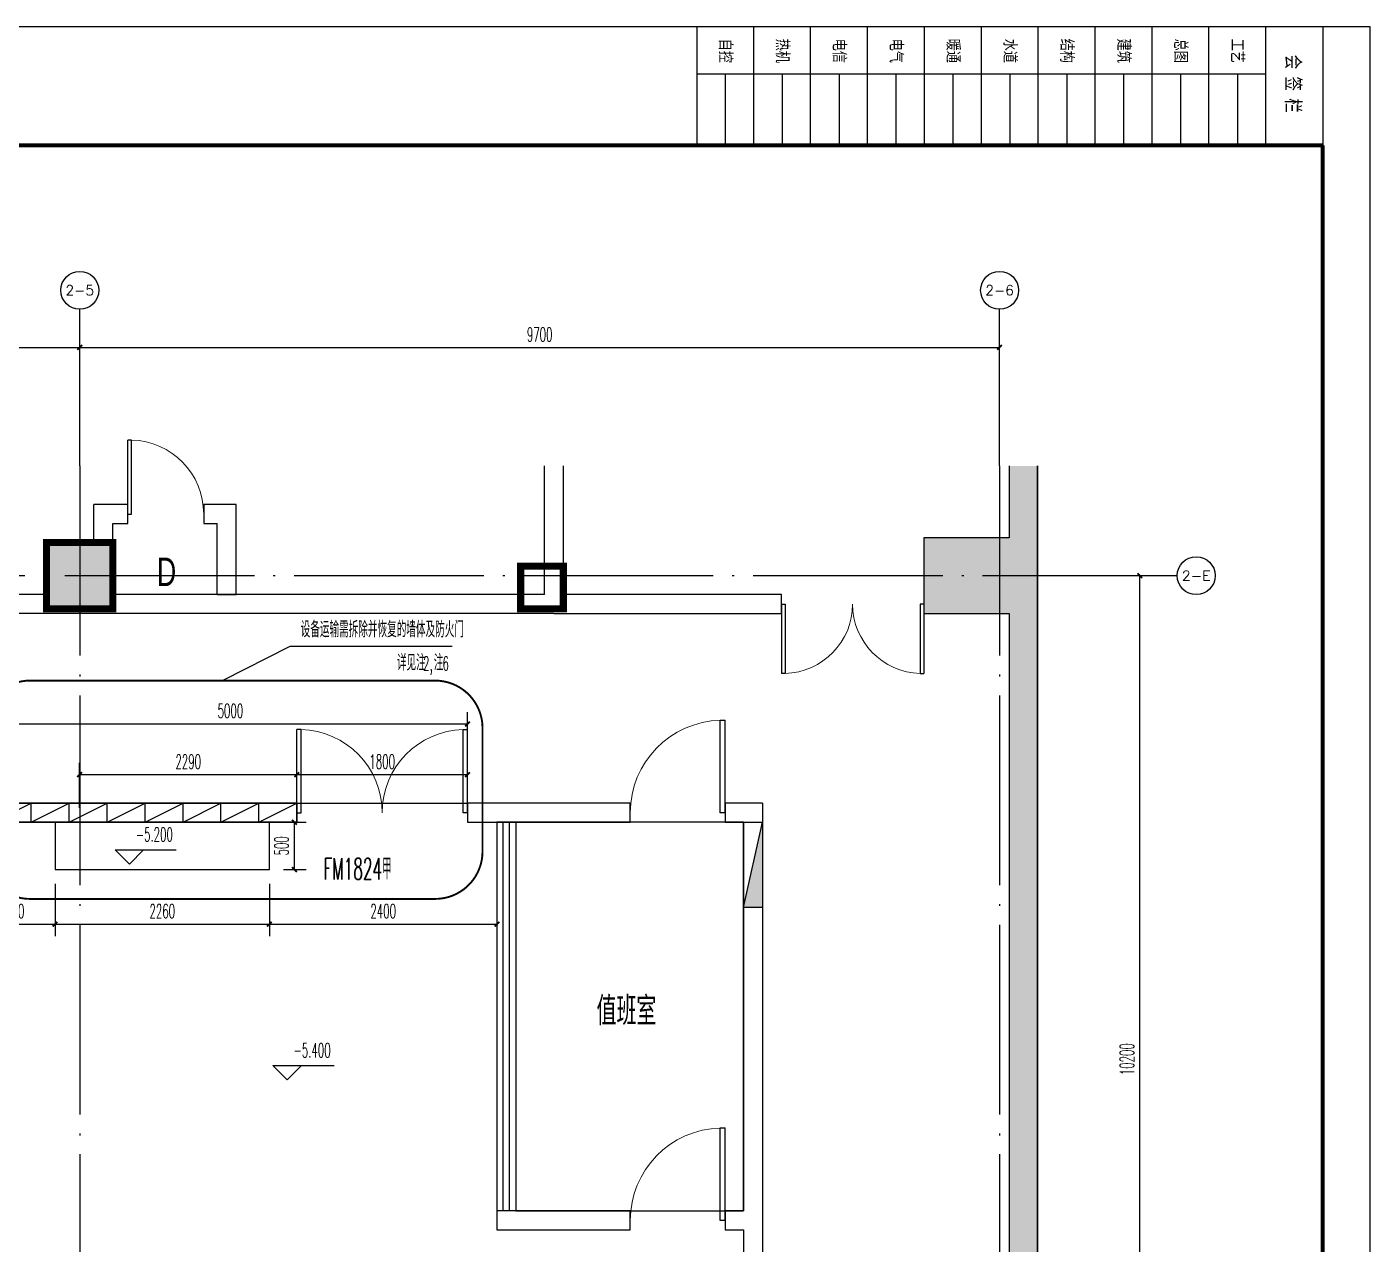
# Model space of a CAD drawing. Extents: x 917265 to 982035, y 334257 to 376307.
# Drawn here: x 932799 to 946965, y 363469 to 376307 of the extents above; entities that cross this region are included whole.
import ezdxf
from ezdxf.enums import TextEntityAlignment as Align

# ---------------------------------------------------------------- set-up
doc = ezdxf.new("R2010")
doc.units = 0
doc.header["$LTSCALE"] = 1000
doc.linetypes.add('DOTE', pattern=[2.42, 2, -0.2, 0.02, -0.2])
for name, color, linetype in [('150文字', 7, 'Continuous'), ('ACS_COM', 7, 'Continuous'), ('AXIS', 3, 'Continuous'), ('AXIS_TEXT', 7, 'Continuous'), ('C_BLOCK_', 7, 'Continuous'), ('COLU', 7, 'Continuous'), ('COLUMN', 9, 'Continuous'), ('DIM_ELEV', 3, 'Continuous'), ('DIM_LEAD', 3, 'Continuous'), ('DOTE', 1, 'Continuous'), ('PUB_DIM', 3, 'Continuous'), ('PUB_HATCH', 8, 'Continuous'), ('PUB_TEXT', 7, 'Continuous'), ('PUB_TITLE', 4, 'Continuous'), ('WALL', 255, 'Continuous'), ('WINDOW', 2, 'Continuous'), ('ww-面积', 4, 'Continuous'), ('消火栓', 6, 'Continuous')]:
    doc.layers.add(name, color=color, linetype=linetype)
doc.styles.add('_TCH_AXIS', font='COMPLEX', dxfattribs={"bigfont": 'GBCBIG'})
doc.styles.add('_TCH_DIM', font='SIMPLEX.shx', dxfattribs={"width": 0.75, "bigfont": 'GBCBIG.shx'})
doc.styles.add('_TCH_DIM_T3', font='SIMPLEX.shx', dxfattribs={"width": 0.529412, "bigfont": 'GBCBIG.shx'})
doc.styles.add('BZTK 仿宋GB2312', font='SIMFANG_0.TTF')
doc.styles.add('BZTK_仿宋GB2312', font='SIMFANG_0.TTF', dxfattribs={"width": 0.75})
doc.styles.add('HZS', font='fszk.shx', dxfattribs={"width": 0.7, "bigfont": 'hztxt.shx'})
doc.dimstyles.new('_TCH_ARCH&&50', dxfattribs={"dimtxt": 148.75, "dimasz": 50, "dimexe": 125, "dimexo": 150, "dimgap": 63.125, "dimtad": 1, "dimdec": 0, "dimzin": 0, "dimdsep": 46, "dimtxsty": '_TCH_DIM_T3', "dimblk": 'ARCHTICK', "dimcen": 0.09, "dimclrt": 7, "dimazin": 2, "dimtfac": 1, "dimtdec": 0, "dimtix": 1, "dimtmove": 2, "dimatfit": 3, "dimfxl": 1, "dimtolj": 1, "dimtzin": 0, "dimarcsym": 0})

# ---------------------------------------------------------------- blocks, each defined once
blk = doc.blocks.new('$DorLib2D$00000001')
at = {"color": 30}
for p, q in [((0.45, 0.975), (0.5, 0.975)), ((0.45, 0), (0.45, 0.975)), ((0.5, 0), (0.5, 0.975)), ((0.5, 0), (0.45, 0))]:
    blk.add_line(p, q, dxfattribs=at)
at = {"color": 30, "lineweight": 13}
blk.add_arc((0.475, 0), 0.975, 91.4693, 180, dxfattribs=at)
blk = doc.blocks.new('$DorLib2D$00000002')
for p, q in [((-0.5, 0), (-0.5, 0.4875)), ((-0.475, 0.4875), (-0.5, 0.4875)), ((-0.475, 0), (-0.475, 0.4875)), ((0.475, 0), (0.475, 0.4875)), ((0.475, 0.4875), (0.5, 0.4875)), ((0.5, 0), (0.5, 0.4875)), ((-0.5, 0), (-0.475, 0)), ((0.5, 0), (0.475, 0))]:
    blk.add_line(p, q)
at = {"lineweight": 13}
for centre, start, end in [((-0.4875, 0), 0, 88.53072), ((0.4875, 0), 91.46928, 180)]:
    blk.add_arc(centre, 0.4875, start, end, dxfattribs=at)
blk = doc.blocks.new('$TCHSYS$WIN2D')
for p, q in [((-0.5, 0.5), (0.5, 0.5)), ((-0.5, 0.5), (-0.5, -0.5)), ((0.5, 0.5), (0.5, -0.5)), ((0.5, 0.1667), (-0.5, 0.1667)), ((0.5, -0.1667), (-0.5, -0.1667)), ((-0.5, -0.5), (0.5, -0.5))]:
    blk.add_line(p, q)
blk = doc.blocks.new('消火栓')
at = {"layer": '消火栓'}
blk.add_hatch(color=256, dxfattribs=at).paths.add_polyline_path([(743316, -12254), (742416, -12254), (742416, -12454)])
blk.add_line((742416, -12454), (743316, -12254), dxfattribs=at)
blk.add_lwpolyline([(742416, -12454), (743316, -12454), (743316, -12254), (742416, -12254)], close=True, dxfattribs=at)
blk = doc.blocks.new('A$C22CB425E')
at = {"layer": 'COLU', "const_width": 75}
blk.add_lwpolyline([(14341.3, 24906.5), (15041.3, 24906.5), (15041.3, 25606.5), (14341.3, 25606.5)], close=True, dxfattribs=at)
blk.add_lwpolyline([(19341.4, 25356.5), (19791.4, 25356.5), (19791.4, 24906.5), (19341.4, 24906.5), (19341.4, 25356.5)], dxfattribs=at)
blk = doc.blocks.new('标准图框_A1_横式')
for p, q in [((0, 584), (25, 584)), ((10.1, 554), (25, 554)), ((10.1, 542), (25, 542)), ((10.1, 530), (25, 530)), ((10.1, 518), (25, 518)), ((10.1, 506), (25, 506)), ((10.1, 494), (25, 494)), ((10.1, 482), (25, 482)), ((10.1, 470), (25, 470)), ((10.1, 458), (25, 458))]:
    blk.add_line(p, q)
at = {"color": 7}
for p, q in [((25, 572), (0, 572)), ((10, 572), (10, 452)), ((10.1, 566), (25, 566)), ((25, 560), (0, 560)), ((25, 548), (0, 548)), ((25, 536), (0, 536)), ((25, 524), (0, 524)), ((25, 512), (0, 512)), ((25, 500), (0, 500)), ((25, 488), (0, 488)), ((25, 488), (0.2, 488)), ((25, 476), (0, 476)), ((25, 476), (0.2, 476)), ((25, 464), (0, 464)), ((25, 464), (0.2, 464))]:
    blk.add_line(p, q, dxfattribs=at)
for points in [[(841, 594), (0, 594)], [(0, 594), (0, 0)], [(0, 584), (0, 452), (25, 452), (25, 584)]]:
    blk.add_lwpolyline(points, dxfattribs=at)
at = {"color": 4, "const_width": 0.8}
for points in [[(831, 584), (25, 584)], [(25, 584), (25, 10)]]:
    blk.add_lwpolyline(points, dxfattribs=at)
at = {"color": 7, "style": 'BZTK 仿宋GB2312', "width": 0.75}
blk.add_text('会 签 栏', height=3, dxfattribs=at).set_placement((5.87, 576.31))
at = {"char_height": 2.5, "width": 9.9, "attachment_point": 5, "style": 'BZTK_仿宋GB2312'}
for s, insert in [('工艺', (5.05, 566)), ('总图', (5.05, 554)), ('建筑', (5.05, 542)), ('结构', (5.05, 530)), ('水道', (5.05, 518)), ('暖通', (5.05, 506)), ('电气', (5.05, 494)), ('电信', (5.05, 482)), ('热机', (5.05, 470)), ('自控', (5.05, 458))]:
    blk.add_mtext(s, dxfattribs=dict(at, insert=insert))
at = {"style": 'BZTK_仿宋GB2312', "width": 0.75}
for tag, height, p in [('工艺', 2.5, (17.55, 569)), ('总图', 2.5, (17.55, 557)), ('建筑', 2.5, (17.55, 545)), ('结构', 2.5, (17.55, 533)), ('水道', 2.5, (17.55, 521)), ('暖通', 2.5, (17.55, 509)), ('电气', 2.5, (17.55, 497)), ('电信', 2.5, (17.55, 485)), ('热机', 2.5, (17.55, 473)), ('自控', 2.5, (17.55, 461)), ('审定', 3, (781.22, 156.28)), ('总设计师', 3, (782, 148)), ('审核', 3, (782, 140)), ('标审', 3, (782, 132)), ('专业负责人', 3, (782, 124)), ('校核', 3, (782, 116)), ('设计', 3, (782, 108)), ('建筑物号', 3, (801, 69)), ('图名', 3, (801, 55)), ('图号', 3, (801, 41)), ('出图状态', 3, (782, 31)), ('设计阶段', 3, (819.5, 31)), ('版号', 3, (782, 25)), ('专业', 3, (819.5, 25)), ('比例', 3, (782, 19)), ('日期', 3, (819.5, 19)), ('张数', 3, (782, 13)), ('张号', 3, (819.5, 13))]:
    blk.add_attdef(tag, text='', height=height, dxfattribs=at).set_placement(p, align=Align.MIDDLE_CENTER)
at = {"style": 'BZTK_仿宋GB2312', "width": 0.75, "flags": 1}
for tag, p in [('审定签名位置_001', (811.75, 157.58)), ('总设计师签名位置_001', (811.75, 149.58)), ('审核签名位置_001', (811.75, 141.58)), ('标审签名位置_001', (811.75, 133.58)), ('专业负责人签名位置_001', (811.75, 125.58)), ('校核签名位置_001', (811.75, 117.58)), ('设计签名位置_001', (811.75, 109.58))]:
    blk.add_attdef(tag, text='', height=3, dxfattribs=at).set_placement(p, align=Align.TOP_LEFT)
at = {"style": 'BZTK_仿宋GB2312', "width": 0.75}
for tag, p in [('建设单位_001', (801, 98.5)), ('项目名称_001', (801, 84.5))]:
    blk.add_attdef(tag, text='', height=3, dxfattribs=at).set_placement(p, align=Align.TOP_LEFT)
blk = doc.blocks.new('A$C1E6212F9')
at = {"layer": 'C_BLOCK_'}
blk.add_blockref('标准图框_A1_横式', (0, 0), dxfattribs=at)
blk = doc.blocks.new('_ArchTick')
at = {"color": 0, "linetype": 'ByBlock', "const_width": 0.4}
blk.add_lwpolyline([(-0.5, -0.5), (0.5, 0.5)], dxfattribs=at)
blk = doc.blocks.new('*D25')
at = {"layer": 'AXIS', "color": 0, "lineweight": -2, "transparency": 16777216}
for p, q in [((922857, 371826), (922857, 373051)), ((933357, 371826), (933357, 373051)), ((922857, 372926), (933357, 372926))]:
    blk.add_line(p, q, dxfattribs=at)
at = {"layer": 'Defpoints', "color": 0, "transparency": 16777216}
for p in [(933357, 372926), (922857, 371676), (933357, 371676)]:
    blk.add_point(p, dxfattribs=at)
at = {"layer": 'AXIS', "color": 0, "lineweight": -2, "transparency": 16777216, "xscale": 50, "yscale": 50, "zscale": 50, "rotation": 180}
blk.add_blockref('_ArchTick', (922857, 372926), dxfattribs=at)
at = {"layer": 'AXIS', "color": 0, "lineweight": -2, "transparency": 16777216, "xscale": 50, "yscale": 50, "zscale": 50}
blk.add_blockref('_ArchTick', (933357, 372926), dxfattribs=at)
at = {"layer": 'AXIS', "color": 7, "transparency": 16777216, "insert": (928107, 373063), "char_height": 148.8, "attachment_point": 5, "style": '_TCH_DIM_T3'}
blk.add_mtext('\\A1;10500', dxfattribs=at)
blk = doc.blocks.new('*D26')
at = {"layer": 'AXIS', "color": 0, "lineweight": -2, "transparency": 16777216}
for p, q in [((933357, 371826), (933357, 373051)), ((943057, 371826), (943057, 373051)), ((933357, 372926), (943057, 372926))]:
    blk.add_line(p, q, dxfattribs=at)
at = {"layer": 'Defpoints', "color": 0, "transparency": 16777216}
for p in [(943057, 372926), (933357, 371676), (943057, 371676)]:
    blk.add_point(p, dxfattribs=at)
at = {"layer": 'AXIS', "color": 0, "lineweight": -2, "transparency": 16777216, "xscale": 50, "yscale": 50, "zscale": 50, "rotation": 180}
blk.add_blockref('_ArchTick', (933357, 372926), dxfattribs=at)
at = {"layer": 'AXIS', "color": 0, "lineweight": -2, "transparency": 16777216, "xscale": 50, "yscale": 50, "zscale": 50}
blk.add_blockref('_ArchTick', (943057, 372926), dxfattribs=at)
at = {"layer": 'AXIS', "color": 7, "transparency": 16777216, "insert": (938207, 373063), "char_height": 148.8, "attachment_point": 5, "style": '_TCH_DIM_T3'}
blk.add_mtext('\\A1;9700', dxfattribs=at)
blk = doc.blocks.new('*D29')
at = {"layer": 'Defpoints', "color": 0, "transparency": 16777216}
for p in [(944062, 370519), (944537, 370519), (944062, 360319)]:
    blk.add_point(p, dxfattribs=at)
at = {"layer": 'PUB_DIM', "color": 0, "lineweight": -2, "transparency": 16777216}
for p, q in [((944212, 370519), (944662, 370519)), ((944537, 360319), (944537, 370519)), ((944212, 360319), (944662, 360319))]:
    blk.add_line(p, q, dxfattribs=at)
at = {"layer": 'PUB_DIM', "color": 0, "lineweight": -2, "transparency": 16777216, "xscale": 50, "yscale": 50, "zscale": 50}
for p, rotation in [((944537, 370519), 90), ((944537, 360319), 270)]:
    blk.add_blockref('_ArchTick', p, dxfattribs=dict(at, rotation=rotation))
at = {"layer": 'PUB_DIM', "color": 7, "transparency": 16777216, "insert": (944400, 365419), "char_height": 148.8, "attachment_point": 5, "rotation": 90, "style": '_TCH_DIM_T3'}
blk.add_mtext('\\A1;10200', dxfattribs=at)
blk = doc.blocks.new('$LinePat$空心砌块')
at = {"color": 0}
for p in [(0, -300), (536, -300)]:
    blk.add_line(p, (536, 0), dxfattribs=at)
blk = doc.blocks.new('*D31')
at = {"layer": 'Defpoints', "color": 0, "transparency": 16777216}
for p in [(937446, 368955), (932446, 368362), (937446, 368362)]:
    blk.add_point(p, dxfattribs=at)
at = {"layer": 'PUB_DIM', "color": 0, "lineweight": -2, "transparency": 16777216}
for p, q in [((932446, 368512), (932446, 369080)), ((937446, 368512), (937446, 369080)), ((932446, 368955), (937446, 368955))]:
    blk.add_line(p, q, dxfattribs=at)
at = {"layer": 'PUB_DIM', "color": 0, "lineweight": -2, "transparency": 16777216, "xscale": 50, "yscale": 50, "zscale": 50, "rotation": 180}
blk.add_blockref('_ArchTick', (932446, 368955), dxfattribs=at)
at = {"layer": 'PUB_DIM', "color": 0, "lineweight": -2, "transparency": 16777216, "xscale": 50, "yscale": 50, "zscale": 50}
blk.add_blockref('_ArchTick', (937446, 368955), dxfattribs=at)
at = {"layer": 'PUB_DIM', "color": 7, "transparency": 16777216, "insert": (934946, 369093), "char_height": 148.8, "attachment_point": 5, "style": '_TCH_DIM_T3'}
blk.add_mtext('\\A1;5000', dxfattribs=at)
blk = doc.blocks.new('*D38')
at = {"layer": 'Defpoints', "color": 0, "transparency": 16777216}
for p in [(932247, 367419), (933097, 367419), (933097, 366843)]:
    blk.add_point(p, dxfattribs=at)
at = {"layer": 'PUB_DIM', "color": 0, "lineweight": -2, "transparency": 16777216}
for p, q in [((932247, 367269), (932247, 366718)), ((933097, 367269), (933097, 366718)), ((932247, 366843), (933097, 366843))]:
    blk.add_line(p, q, dxfattribs=at)
at = {"layer": 'PUB_DIM', "color": 0, "lineweight": -2, "transparency": 16777216, "xscale": 50, "yscale": 50, "zscale": 50, "rotation": 180}
blk.add_blockref('_ArchTick', (932247, 366843), dxfattribs=at)
at = {"layer": 'PUB_DIM', "color": 0, "lineweight": -2, "transparency": 16777216, "xscale": 50, "yscale": 50, "zscale": 50}
blk.add_blockref('_ArchTick', (933097, 366843), dxfattribs=at)
at = {"layer": 'PUB_DIM', "color": 7, "transparency": 16777216, "insert": (932672, 366980), "char_height": 148.8, "attachment_point": 5, "style": '_TCH_DIM_T3'}
blk.add_mtext('\\A1;850', dxfattribs=at)
blk = doc.blocks.new('*D39')
at = {"layer": 'Defpoints', "color": 0, "transparency": 16777216}
for p in [(933097, 367419), (935357, 367419), (935357, 366843)]:
    blk.add_point(p, dxfattribs=at)
at = {"layer": 'PUB_DIM', "color": 0, "lineweight": -2, "transparency": 16777216}
for p, q in [((933097, 367269), (933097, 366718)), ((935357, 367269), (935357, 366718)), ((933097, 366843), (935357, 366843))]:
    blk.add_line(p, q, dxfattribs=at)
at = {"layer": 'PUB_DIM', "color": 0, "lineweight": -2, "transparency": 16777216, "xscale": 50, "yscale": 50, "zscale": 50, "rotation": 180}
blk.add_blockref('_ArchTick', (933097, 366843), dxfattribs=at)
at = {"layer": 'PUB_DIM', "color": 0, "lineweight": -2, "transparency": 16777216, "xscale": 50, "yscale": 50, "zscale": 50}
blk.add_blockref('_ArchTick', (935357, 366843), dxfattribs=at)
at = {"layer": 'PUB_DIM', "color": 7, "transparency": 16777216, "insert": (934227, 366980), "char_height": 148.8, "attachment_point": 5, "style": '_TCH_DIM_T3'}
blk.add_mtext('\\A1;2260', dxfattribs=at)
blk = doc.blocks.new('*D40')
at = {"layer": 'Defpoints', "color": 0, "transparency": 16777216}
for p in [(935357, 367419), (937757, 367419), (937757, 366843)]:
    blk.add_point(p, dxfattribs=at)
at = {"layer": 'PUB_DIM', "color": 0, "lineweight": -2, "transparency": 16777216}
for p, q in [((935357, 367269), (935357, 366718)), ((937757, 367269), (937757, 366718)), ((935357, 366843), (937757, 366843))]:
    blk.add_line(p, q, dxfattribs=at)
at = {"layer": 'PUB_DIM', "color": 0, "lineweight": -2, "transparency": 16777216, "xscale": 50, "yscale": 50, "zscale": 50, "rotation": 180}
blk.add_blockref('_ArchTick', (935357, 366843), dxfattribs=at)
at = {"layer": 'PUB_DIM', "color": 0, "lineweight": -2, "transparency": 16777216, "xscale": 50, "yscale": 50, "zscale": 50}
blk.add_blockref('_ArchTick', (937757, 366843), dxfattribs=at)
at = {"layer": 'PUB_DIM', "color": 7, "transparency": 16777216, "insert": (936557, 366980), "char_height": 148.8, "attachment_point": 5, "style": '_TCH_DIM_T3'}
blk.add_mtext('\\A1;2400', dxfattribs=at)
blk = doc.blocks.new('*D41')
at = {"layer": 'Defpoints', "color": 0, "transparency": 16777216}
for p in [(935357, 367919), (935621, 367919), (935357, 367419)]:
    blk.add_point(p, dxfattribs=at)
at = {"layer": 'PUB_DIM', "color": 0, "lineweight": -2, "transparency": 16777216}
for p, q in [((935507, 367919), (935746, 367919)), ((935621, 367419), (935621, 367919)), ((935507, 367419), (935746, 367419))]:
    blk.add_line(p, q, dxfattribs=at)
at = {"layer": 'PUB_DIM', "color": 0, "lineweight": -2, "transparency": 16777216, "xscale": 50, "yscale": 50, "zscale": 50}
for p, rotation in [((935621, 367919), 90), ((935621, 367419), 270)]:
    blk.add_blockref('_ArchTick', p, dxfattribs=dict(at, rotation=rotation))
at = {"layer": 'PUB_DIM', "color": 7, "transparency": 16777216, "insert": (935484, 367669), "char_height": 148.8, "attachment_point": 5, "rotation": 90, "style": '_TCH_DIM_T3'}
blk.add_mtext('\\A1;500', dxfattribs=at)
blk = doc.blocks.new('*D49')
at = {"layer": 'Defpoints', "color": 0, "transparency": 16777216}
for p in [(935646, 368420), (933356, 367919), (935646, 367919)]:
    blk.add_point(p, dxfattribs=at)
at = {"layer": 'PUB_DIM', "color": 0, "lineweight": -2, "transparency": 16777216}
for p, q in [((933356, 368069), (933356, 368545)), ((935646, 368069), (935646, 368545)), ((933356, 368420), (935646, 368420))]:
    blk.add_line(p, q, dxfattribs=at)
at = {"layer": 'PUB_DIM', "color": 0, "lineweight": -2, "transparency": 16777216, "xscale": 50, "yscale": 50, "zscale": 50, "rotation": 180}
blk.add_blockref('_ArchTick', (933356, 368420), dxfattribs=at)
at = {"layer": 'PUB_DIM', "color": 0, "lineweight": -2, "transparency": 16777216, "xscale": 50, "yscale": 50, "zscale": 50}
blk.add_blockref('_ArchTick', (935646, 368420), dxfattribs=at)
at = {"layer": 'PUB_DIM', "color": 7, "transparency": 16777216, "insert": (934501, 368557), "char_height": 148.8, "attachment_point": 5, "style": '_TCH_DIM_T3'}
blk.add_mtext('\\A1;2290', dxfattribs=at)
blk = doc.blocks.new('*D50')
at = {"layer": 'Defpoints', "color": 0, "transparency": 16777216}
for p in [(937446, 368420), (935646, 367919), (937446, 367919)]:
    blk.add_point(p, dxfattribs=at)
at = {"layer": 'PUB_DIM', "color": 0, "lineweight": -2, "transparency": 16777216}
for p, q in [((935646, 368069), (935646, 368545)), ((937446, 368069), (937446, 368545)), ((935646, 368420), (937446, 368420))]:
    blk.add_line(p, q, dxfattribs=at)
at = {"layer": 'PUB_DIM', "color": 0, "lineweight": -2, "transparency": 16777216, "xscale": 50, "yscale": 50, "zscale": 50, "rotation": 180}
blk.add_blockref('_ArchTick', (935646, 368420), dxfattribs=at)
at = {"layer": 'PUB_DIM', "color": 0, "lineweight": -2, "transparency": 16777216, "xscale": 50, "yscale": 50, "zscale": 50}
blk.add_blockref('_ArchTick', (937446, 368420), dxfattribs=at)
at = {"layer": 'PUB_DIM', "color": 7, "transparency": 16777216, "insert": (936546, 368557), "char_height": 148.8, "attachment_point": 5, "style": '_TCH_DIM_T3'}
blk.add_mtext('\\A1;1800', dxfattribs=at)

msp = doc.modelspace()

# ---------------------------------------------------------------- hatches: boundary and pattern name
at = {"layer": 'PUB_HATCH'}
for points in [[(943457, 370218.5), (943457, 371675.7), (943157.8, 371675.7), (943158.2, 363218.6), (943458.2, 363218.6), (943457.9, 370218.5)], [(933007, 370168.6), (933707, 370168.6), (933707, 370868.6), (933007, 370868.6)], [(942257, 370118.5), (943457, 370118.5), (943457, 370918.5), (942257, 370918.5)]]:
    msp.add_hatch(color=256, dxfattribs=at).paths.add_polyline_path(points)

# ---------------------------------------------------------------- linework, layer by layer
at = {"layer": 'ACS_COM', "ltscale": 3}
for points in [[(932446.2, 368118.6), (935646.2, 368118.6), (935646.2, 367918.6), (932446.2, 367918.6)], [(933097, 367418.6), (935357, 367418.6), (935357, 367918.6), (933097, 367918.6)], [(937957, 363818.6), (940357, 363818.6), (940357, 367918.6), (937957, 367918.6)]]:
    msp.add_lwpolyline(points, close=True, dxfattribs=at)
at = {"layer": 'AXIS'}
for p, q in [((933357, 371675.7), (933357, 373328.1)), ((943057, 371675.7), (943057, 373328.1)), ((944061.6, 370518.6), (944930.3, 370518.6))]:
    msp.add_line(p, q, dxfattribs=at)
for centre in [(933357, 373528.1), (943057, 373528.1), (945130.3, 370518.6)]:
    msp.add_circle(centre, 200, dxfattribs=at)
at = {"layer": 'COLUMN'}
for p, q in [((933007, 370868.6), (933007, 370168.6)), ((933707, 370868.6), (933007, 370868.6)), ((933707, 370168.6), (933707, 370868.6)), ((942257, 370918.5), (942257, 370118.5)), ((943157.8, 370918.5), (942257, 370918.5)), ((933007, 370168.6), (933707, 370168.6)), ((942257, 370118.5), (943157.9, 370118.5))]:
    msp.add_line(p, q, dxfattribs=at)
at = {"layer": 'DIM_ELEV'}
for p, q in [((933880, 367477.3), (933730, 367627.3)), ((933730, 367627.3), (934375, 367627.3)), ((933880, 367477.3), (934030, 367627.3)), ((935543.7, 365200.9), (935393.7, 365350.9)), ((935393.7, 365350.9), (936038.7, 365350.9)), ((935543.7, 365200.9), (935693.7, 365350.9))]:
    msp.add_line(p, q, dxfattribs=at)
at = {"layer": 'DIM_LEAD'}
for p, q in [((934862.2, 369412), (935576.6, 369773.5)), ((935576.6, 369773.5), (937283.8, 369773.5))]:
    msp.add_line(p, q, dxfattribs=at)
at = {"layer": 'DIM_LEAD', "const_width": 20}
msp.add_lwpolyline([(932831.9, 369412), (937104.5, 369412, -0.4142136), (937604.5, 368912), (937604.5, 367609.3, -0.4142136), (937104.5, 367109.3), (932831.9, 367109.3, -0.4142136), (932331.9, 367609.3), (932331.9, 368912, -0.4142136)], format="xyb", close=True, dxfattribs=at)
at = {"layer": 'DOTE', "linetype": 'DOTE'}
for p, q in [((933357, 371675.7), (933357, 344678.4)), ((943057, 371675.7), (943057, 344678.4))]:
    msp.add_line(p, q, dxfattribs=at)
msp.add_lwpolyline([(918678.3, 370518.6), (944061.6, 370518.6)], dxfattribs=at)
at = {"layer": 'PUB_TITLE'}
msp.add_lwpolyline([(917264.5, 334256.5), (946964.5, 334256.5), (946964.5, 376306.5), (917264.5, 376306.5)], close=True, dxfattribs=at)
at = {"layer": 'WALL'}
for p, q in [((938257, 371418.5), (938257, 371675.7)), ((938257, 370318.5), (938257, 371675.7)), ((938457, 371418.5), (938457, 371675.7)), ((938457, 370318.5), (938457, 371675.7)), ((943157.8, 371675.7), (943157.8, 370918.5)), ((943457.8, 371675.7), (943457.9, 370218.5)), ((938257, 370318.5), (938257, 371418.5)), ((938457, 370318.5), (938457, 371418.5)), ((933863.8, 371268.6), (933507, 371268.6)), ((933507, 370868.6), (933507, 371268.6)), ((933863.8, 371068.6), (933863.8, 371268.6)), ((934663.8, 371268.6), (934663.8, 371068.6)), ((935007, 371268.6), (934663.8, 371268.6)), ((935007, 370318.5), (935007, 371268.6)), ((933707, 371068.6), (933863.8, 371068.6)), ((933707, 370868.6), (933707, 371068.6)), ((934663.8, 371068.6), (934807, 371068.6)), ((934807, 370318.5), (934807, 371068.6)), ((933007, 370318.5), (927457.4, 370318.5)), ((938257, 370318.5), (933707, 370318.5)), ((934807, 370318.5), (935007, 370318.5)), ((940757, 370318.5), (938457, 370318.5)), ((940757, 370118.5), (940757, 370318.5)), ((943457.9, 370218.5), (943458.2, 363218.6)), ((933357, 370118.5), (927007.4, 370118.5)), ((938357, 370118.5), (933357, 370118.5)), ((938357, 370118.5), (940757, 370118.5)), ((943157.9, 370118.5), (943158.2, 363218.6)), ((935646.2, 368118.6), (925707, 368118.6)), ((935646.2, 367918.6), (935646.2, 368118.6)), ((937446.2, 368118.6), (937446.2, 367918.6)), ((937857, 368118.6), (937446.2, 368118.6)), ((939162.1, 368118.6), (937857, 368118.6)), ((939162.1, 367918.6), (939162.1, 368118.6)), ((940162.1, 368118.6), (940162.1, 367918.6)), ((940557, 368118.6), (940162.1, 368118.6)), ((940557, 368118.6), (940557, 363318.6)), ((925607, 367918.6), (935646.2, 367918.6)), ((937446.2, 367918.6), (937757, 367918.6)), ((937757, 367918.6), (937957, 367918.6)), ((937957, 367918.6), (939162.1, 367918.6)), ((940162.1, 367918.6), (940357, 367918.6)), ((940357, 367918.6), (940357, 363818.6)), ((937757, 363818.6), (937757, 363618.6)), ((937957, 363818.6), (937757, 363818.6)), ((939162.1, 363818.6), (937957, 363818.6)), ((939162.1, 363618.6), (939162.1, 363818.6)), ((940162.1, 363818.6), (940162.1, 363618.6)), ((940357, 363818.6), (940162.1, 363818.6)), ((937757, 363618.6), (939162.1, 363618.6)), ((940162.1, 363618.6), (940357, 363618.6)), ((940357, 363618.6), (940357, 363218.6))]:
    msp.add_line(p, q, dxfattribs=at)
at = {"layer": 'WINDOW'}
msp.add_line((935646.2, 368118.6), (937446.2, 368118.6), dxfattribs=at)
at = {"layer": 'ww-面积', "ltscale": 3}
msp.add_lwpolyline([(940056.9, 344568.4), (940056.9, 354118.6), (943457, 354118.4), (943457, 371675.7)], dxfattribs=at)

# ---------------------------------------------------------------- block references
at = {"layer": 'ACS_COM', "ltscale": 3}
msp.add_blockref('A$C22CB425E', (918665.6, 345262.1), dxfattribs=at)
at = {"layer": 'ACS_COM', "xscale": 0.7460923440401969, "yscale": 0.6666666666666666, "zscale": 0.6666666666666666}
for p in [(932446.2, 368118.6), (932846.2, 368118.6), (933246.2, 368118.6), (933646.2, 368118.6), (934046.2, 368118.6), (934446.2, 368118.6), (934846.2, 368118.6), (935246.2, 368118.6)]:
    msp.add_blockref('$LinePat$空心砌块', p, dxfattribs=at)
at = {"layer": 'PUB_TEXT', "xscale": 50, "yscale": 50, "zscale": 50, "rotation": 270}
msp.add_blockref('A$C1E6212F9', (917264.5, 376306.5), dxfattribs=at)
at = {"layer": 'WINDOW', "zscale": 200}
for name, p, xscale, yscale, rotation in [('$DorLib2D$00000001', (934263.8, 371168.6), 800, -800, 180), ('$DorLib2D$00000002', (941507, 370218.5), 1500, 1500, 180), ('$DorLib2D$00000002', (936546.2, 368018.6), -1800, -1800, 180), ('$DorLib2D$00000001', (939662.1, 368018.6), -1000, -1000, 180), ('$TCHSYS$WIN2D', (937857, 365868.6), 4100, 200, 269.9999733372385), ('$DorLib2D$00000001', (939662.1, 363718.6), -1000, -1000, 180)]:
    msp.add_blockref(name, p, dxfattribs=dict(at, xscale=xscale, yscale=yscale, rotation=rotation))
at = {"layer": '消火栓', "xscale": -1, "rotation": 270}
msp.add_blockref('消火栓', (952810.8, -375397.3), dxfattribs=at)

# ---------------------------------------------------------------- texts
at = {"layer": '150文字', "style": 'HZS', "width": 0.7}
for s, p in [('D', (934272.6, 370409.3)), ('值班室', (939121.6, 365777.9))]:
    msp.add_text(s, height=300, dxfattribs=at).set_placement(p, align=Align.CENTER)
at = {"layer": 'AXIS_TEXT', "color": 7, "style": '_TCH_AXIS'}
for s, height, p, p2 in [('2-5', 105.71, (933206, 373475.2), (933508, 373475.2)), ('2-6', 105.71, (942906, 373475.2), (943208, 373475.2)), ('2-E', 102.66, (944978.8, 370467.2), (945281.9, 370467.2))]:
    msp.add_text(s, height=height, dxfattribs=at).set_placement(p, p2, align=Align.FIT)
at = {"layer": 'PUB_TEXT', "color": 7, "style": '_TCH_DIM'}
for s, height, width, p in [('设备运输需拆除并恢复的墙体及防火门', 168.794, 0.75, (935687, 369868)), ('详见注', 168.79, 0.75, (936701.4, 369517.2)), ('2,', 148.75, 0.529412, (936977.9, 369517.2)), ('注', 168.8, 0.75, (937090.4, 369517.2)), ('6', 148.8, 0.529412, (937182.5, 369517.2)), ('-5.200', 148.75, 0.529412, (933947.5, 367714.8)), ('-5.400', 148.75, 0.529412, (935611.2, 365438.4))]:
    msp.add_text(s, height=height, dxfattribs=dict(at, width=width)).set_placement(p)
at = {"layer": 'PUB_TEXT', "style": '_TCH_DIM', "width": 0.529412}
msp.add_text('FM1824甲', height=223.12, dxfattribs=at).set_placement((935927.9, 367315.3))

# ---------------------------------------------------------------- dimensions: what is measured, and where the dimension line sits
at = {"layer": 'AXIS'}
for p1, p2, picture, middle in [((922857, 371675.7), (933357, 371675.7), '*D25', (928107, 373063.2)), ((933357, 371675.7), (943057, 371675.7), '*D26', (938207, 373063.2))]:
    dim = msp.add_aligned_dim(p1=p1, p2=p2, distance=1250, dimstyle='_TCH_ARCH&&50', dxfattribs=at)
    dim.commit()
    dim.dimension.update_dxf_attribs({"geometry": picture, "text_midpoint": middle})
at = {"layer": 'PUB_DIM'}
for p1, p2, distance, picture, middle in [((944061.6, 360318.5), (944061.6, 370518.6), -475.8, '*D29', (944399.9, 365418.5)), ((932446.2, 368361.9), (937446.2, 368361.9), 593.1, '*D31', (934946.2, 369092.5)), ((933356, 367918.6), (935646.2, 367918.6), 501.1, '*D49', (934501.1, 368557.2)), ((935646.2, 367918.6), (937446.2, 367918.6), 501.1, '*D50', (936546.2, 368557.2)), ((935357, 367418.6), (935357, 367918.6), -264.4, '*D41', (935483.8, 367668.6)), ((932247, 367418.6), (933097, 367418.6), -575.7, '*D38', (932672, 366980.4)), ((933097, 367418.6), (935357, 367418.6), -575.7, '*D39', (934227, 366980.4)), ((935357, 367418.6), (937757, 367418.6), -575.7, '*D40', (936557, 366980.4))]:
    dim = msp.add_aligned_dim(p1=p1, p2=p2, distance=distance, dimstyle='_TCH_ARCH&&50', dxfattribs=at)
    dim.commit()
    dim.dimension.update_dxf_attribs({"geometry": picture, "text_midpoint": middle})

doc.saveas('drawing.dxf')
